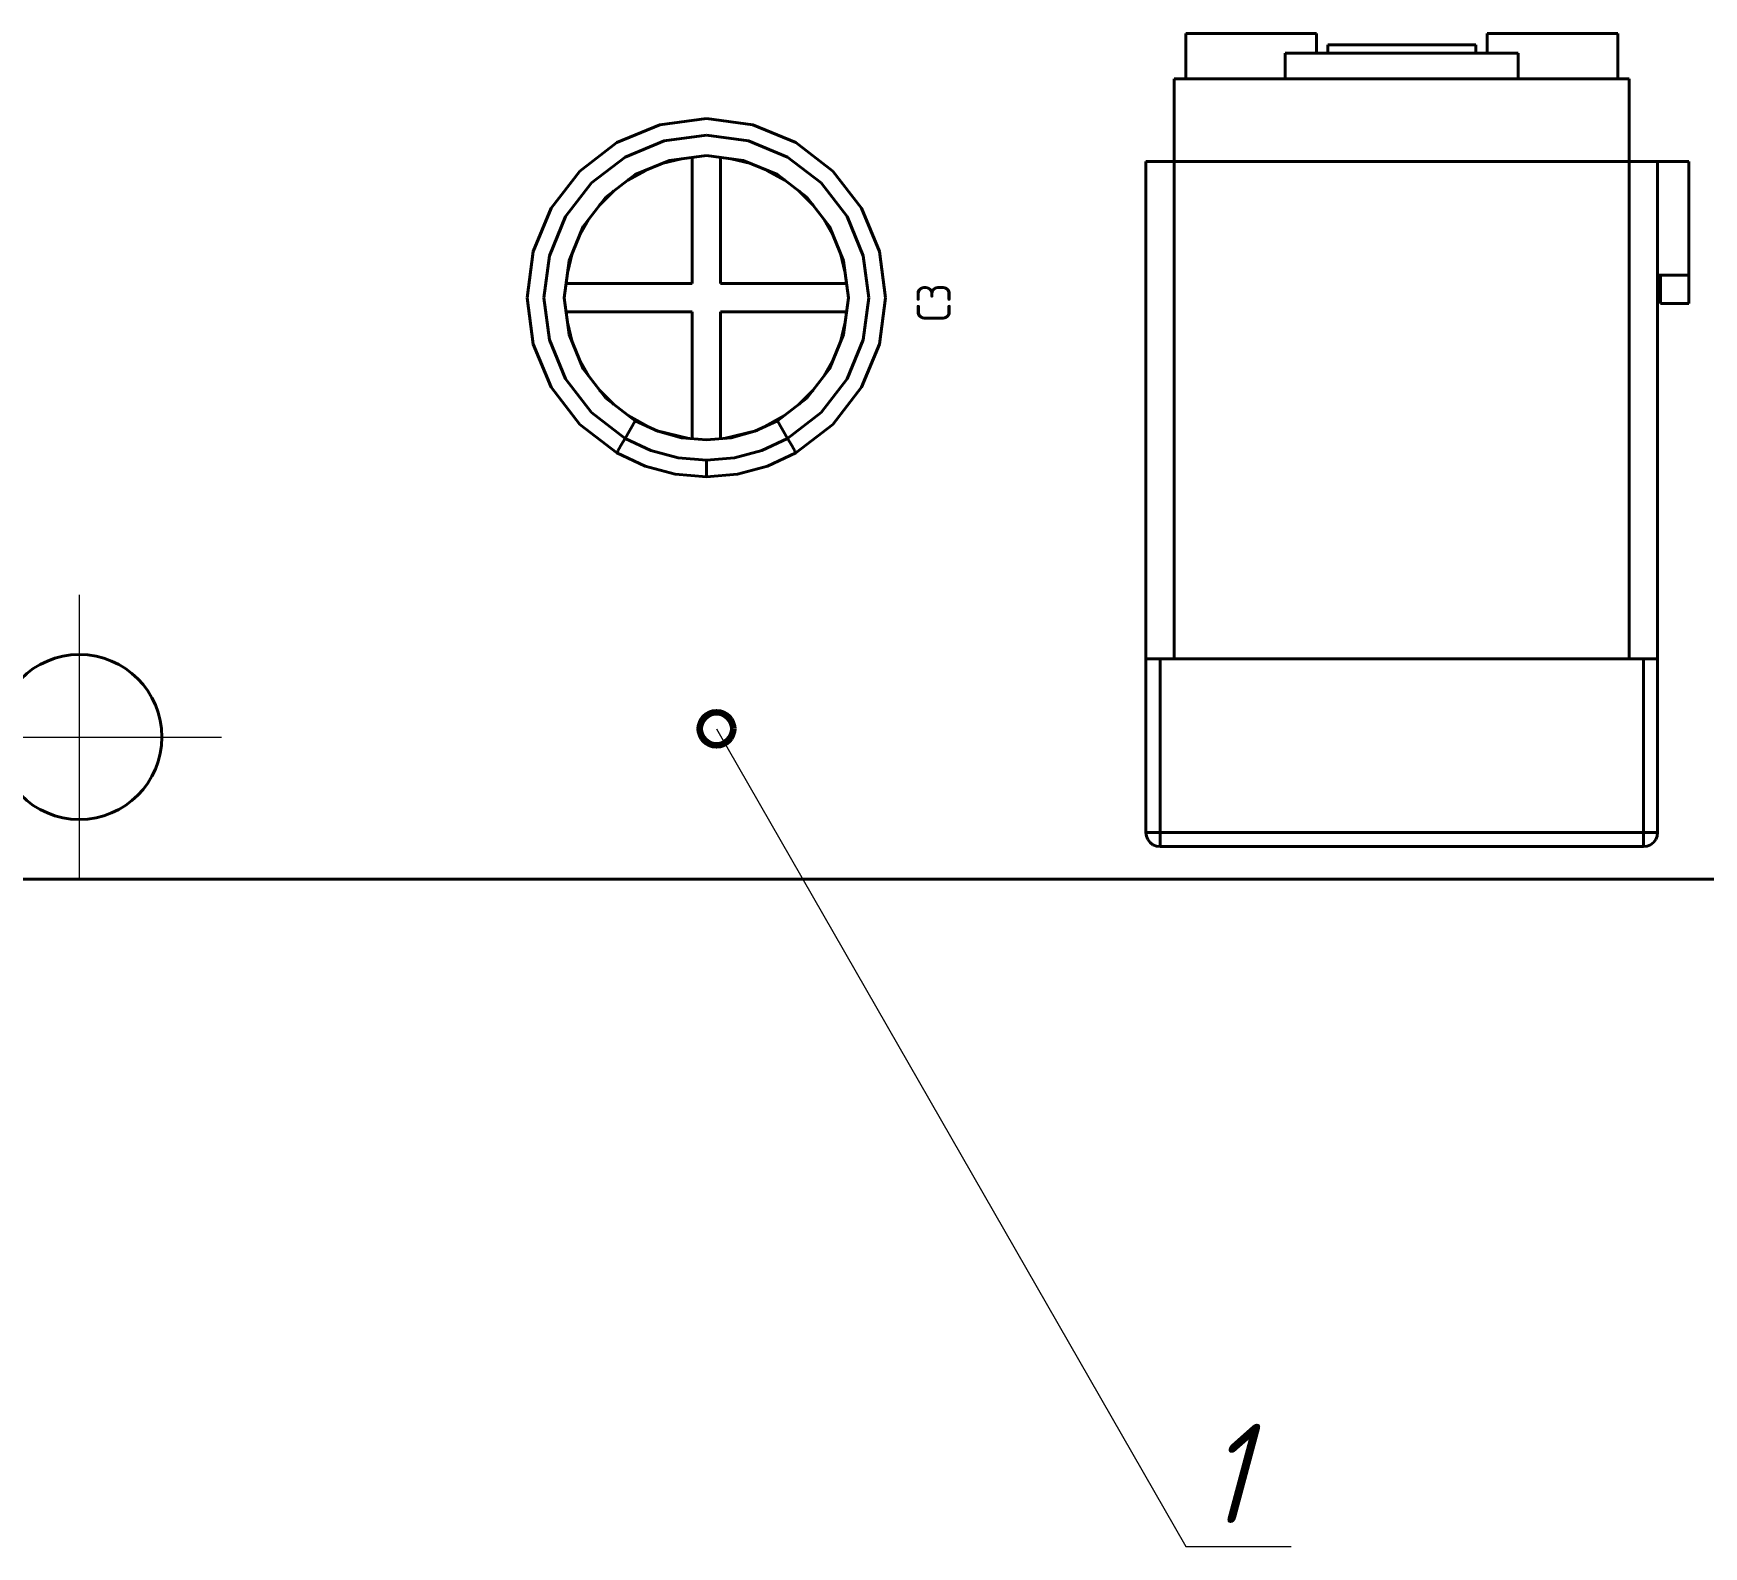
# Paper-space layout 'Layout1' of a CAD drawing. Extents: x -1 to 840, y -1 to 593.
# Drawn here: x 89.1 to 147.8, y 255.7 to 308.9 of the extents above; entities that cross this region are included whole.
import ezdxf

# ---------------------------------------------------------------- set-up
doc = ezdxf.new("R2010")
doc.units = 0
doc.header["$MEASUREMENT"] = 0
doc.layers.get('0').update_dxf_attribs({"linetype": 'CONTINUOUS', "lineweight": 15})
doc.layers.add('Основная', color=7, linetype='CONTINUOUS', lineweight=40)
doc.layers.add('тонкая', color=7, linetype='CONTINUOUS', lineweight=20)
doc.styles.add('GOST type A0', font='', dxfattribs={"oblique": 15, "height": 3.5})
doc.styles.get('GOST type A0').set_extended_font_data('GOST type A')

psp = doc.layouts.get("Layout1")

# ---------------------------------------------------------------- linework, layer by layer
for p, q in [((90.706, 279.167), (90.706, 289.167)), ((90.706, 279.167), (90.706, 289.167)), ((85.706, 284.167), (95.706, 284.167)), ((85.706, 284.167), (95.706, 284.167))]:
    psp.add_line(p, q)
at = {"layer": 'Основная'}
for p, q in [((134.216, 308.913), (129.616, 308.913)), ((129.616, 308.913), (129.616, 307.313)), ((129.616, 308.913), (134.216, 308.913)), ((129.616, 308.913), (129.616, 307.313)), ((134.216, 308.913), (129.616, 308.913)), ((129.616, 308.913), (129.616, 307.313)), ((129.616, 308.913), (134.216, 308.913)), ((129.616, 308.913), (129.616, 307.313)), ((134.216, 308.213), (134.216, 308.913)), ((134.216, 308.913), (134.216, 308.213)), ((134.216, 308.213), (134.216, 308.913)), ((134.216, 308.913), (134.216, 308.213)), ((139.816, 308.513), (134.616, 308.513)), ((134.616, 308.513), (134.616, 308.213)), ((134.616, 308.513), (134.616, 308.213)), ((134.616, 308.513), (134.704, 308.513)), ((139.816, 308.513), (134.616, 308.513)), ((134.616, 308.513), (134.616, 308.213)), ((134.616, 308.513), (134.616, 308.213)), ((134.616, 308.513), (134.704, 308.513)), ((134.704, 308.513), (134.964, 308.513)), ((134.704, 308.513), (134.964, 308.513)), ((134.964, 308.513), (135.378, 308.513)), ((134.964, 308.513), (135.378, 308.513)), ((135.378, 308.513), (135.916, 308.513)), ((135.378, 308.513), (135.916, 308.513)), ((135.916, 308.513), (136.542, 308.513)), ((135.916, 308.513), (136.542, 308.513)), ((136.542, 308.513), (137.216, 308.513)), ((136.542, 308.513), (137.216, 308.513)), ((137.216, 308.513), (137.888, 308.513)), ((137.216, 308.513), (137.888, 308.513)), ((137.888, 308.513), (138.516, 308.513)), ((137.888, 308.513), (138.516, 308.513)), ((138.516, 308.513), (139.054, 308.513)), ((138.516, 308.513), (139.054, 308.513)), ((139.054, 308.513), (139.468, 308.513)), ((139.054, 308.513), (139.468, 308.513)), ((139.468, 308.513), (139.728, 308.513)), ((139.468, 308.513), (139.728, 308.513)), ((139.728, 308.513), (139.816, 308.513)), ((139.728, 308.513), (139.816, 308.513)), ((139.816, 308.213), (139.816, 308.513)), ((139.816, 308.513), (139.816, 308.213)), ((139.816, 308.213), (139.816, 308.513)), ((139.816, 308.513), (139.816, 308.213)), ((144.816, 308.913), (140.216, 308.913)), ((140.216, 308.913), (140.216, 308.213)), ((140.216, 308.913), (144.816, 308.913)), ((140.216, 308.913), (140.216, 308.213)), ((144.816, 308.913), (140.216, 308.913)), ((140.216, 308.913), (140.216, 308.213)), ((140.216, 308.913), (144.816, 308.913)), ((140.216, 308.913), (140.216, 308.213)), ((144.816, 307.313), (144.816, 308.913)), ((144.816, 308.913), (144.816, 307.313)), ((144.816, 307.313), (144.816, 308.913)), ((144.816, 308.913), (144.816, 307.313)), ((133.116, 308.213), (133.116, 307.313)), ((133.116, 308.213), (133.256, 308.213)), ((133.116, 308.213), (133.116, 307.313)), ((133.116, 308.213), (133.256, 308.213)), ((133.256, 308.213), (133.666, 308.213)), ((133.256, 308.213), (133.666, 308.213)), ((133.666, 308.213), (134.316, 308.213)), ((133.666, 308.213), (134.316, 308.213)), ((134.616, 308.213), (134.216, 308.213)), ((134.616, 308.213), (134.216, 308.213)), ((134.316, 308.213), (135.166, 308.213)), ((134.316, 308.213), (135.166, 308.213)), ((135.166, 308.213), (136.154, 308.213)), ((135.166, 308.213), (136.154, 308.213)), ((136.154, 308.213), (137.216, 308.213)), ((136.154, 308.213), (137.216, 308.213)), ((137.216, 308.213), (138.278, 308.213)), ((137.216, 308.213), (138.278, 308.213)), ((138.278, 308.213), (139.266, 308.213)), ((138.278, 308.213), (139.266, 308.213)), ((139.266, 308.213), (140.116, 308.213)), ((139.266, 308.213), (140.116, 308.213)), ((140.216, 308.213), (139.816, 308.213)), ((140.216, 308.213), (139.816, 308.213)), ((140.116, 308.213), (140.766, 308.213)), ((140.116, 308.213), (140.766, 308.213)), ((140.766, 308.213), (141.176, 308.213)), ((140.766, 308.213), (141.176, 308.213)), ((141.176, 308.213), (141.316, 308.213)), ((141.176, 308.213), (141.316, 308.213)), ((141.316, 308.213), (141.316, 307.313)), ((141.316, 308.213), (141.316, 307.313)), ((129.616, 307.313), (129.216, 307.313)), ((129.216, 307.313), (129.216, 304.413)), ((129.216, 304.413), (129.216, 307.313)), ((129.216, 307.313), (129.284, 307.313)), ((129.616, 307.313), (129.216, 307.313)), ((129.216, 307.313), (129.216, 304.413)), ((129.216, 304.413), (129.216, 307.313)), ((129.216, 307.313), (129.284, 307.313)), ((129.284, 307.313), (129.488, 307.313)), ((129.284, 307.313), (129.488, 307.313)), ((129.488, 307.313), (129.824, 307.313)), ((129.488, 307.313), (129.824, 307.313)), ((129.824, 307.313), (130.288, 307.313)), ((129.824, 307.313), (133.116, 307.313)), ((129.824, 307.313), (130.288, 307.313)), ((129.824, 307.313), (133.116, 307.313)), ((130.288, 307.313), (130.87, 307.313)), ((130.288, 307.313), (130.87, 307.313)), ((130.87, 307.313), (131.56, 307.313)), ((130.87, 307.313), (131.56, 307.313)), ((131.56, 307.313), (132.346, 307.313)), ((131.56, 307.313), (132.346, 307.313)), ((132.346, 307.313), (133.216, 307.313)), ((132.346, 307.313), (133.216, 307.313)), ((133.216, 307.313), (134.154, 307.313)), ((133.216, 307.313), (134.154, 307.313)), ((134.154, 307.313), (135.146, 307.313)), ((134.154, 307.313), (135.146, 307.313)), ((135.146, 307.313), (136.172, 307.313)), ((135.146, 307.313), (136.172, 307.313)), ((136.172, 307.313), (137.216, 307.313)), ((136.172, 307.313), (137.216, 307.313)), ((137.216, 307.313), (138.26, 307.313)), ((137.216, 307.313), (138.26, 307.313)), ((138.26, 307.313), (139.286, 307.313)), ((138.26, 307.313), (139.286, 307.313)), ((139.286, 307.313), (140.278, 307.313)), ((139.286, 307.313), (140.278, 307.313)), ((140.278, 307.313), (141.216, 307.313)), ((140.278, 307.313), (141.216, 307.313)), ((141.216, 307.313), (142.086, 307.313)), ((141.216, 307.313), (142.086, 307.313)), ((141.316, 307.313), (144.606, 307.313)), ((141.316, 307.313), (144.606, 307.313)), ((142.086, 307.313), (142.872, 307.313)), ((142.086, 307.313), (142.872, 307.313)), ((142.872, 307.313), (143.562, 307.313)), ((142.872, 307.313), (143.562, 307.313)), ((143.562, 307.313), (144.144, 307.313)), ((143.562, 307.313), (144.144, 307.313)), ((144.144, 307.313), (144.606, 307.313)), ((144.144, 307.313), (144.606, 307.313)), ((144.606, 307.313), (144.944, 307.313)), ((144.606, 307.313), (144.944, 307.313)), ((145.216, 307.313), (144.816, 307.313)), ((145.216, 307.313), (144.816, 307.313)), ((144.944, 307.313), (145.148, 307.313)), ((144.944, 307.313), (145.148, 307.313)), ((145.148, 307.313), (145.216, 307.313)), ((145.148, 307.313), (145.216, 307.313)), ((145.216, 304.413), (145.216, 307.313)), ((145.216, 304.413), (145.216, 307.313)), ((145.216, 304.413), (145.216, 307.313)), ((145.216, 304.413), (145.216, 307.313)), ((111.126, 305.703), (109.606, 305.073)), ((111.126, 305.703), (109.606, 305.073)), ((111.126, 305.703), (109.606, 305.073)), ((111.126, 305.703), (109.606, 305.073)), ((112.756, 305.917), (111.126, 305.703)), ((112.756, 305.917), (111.126, 305.703)), ((112.756, 305.917), (111.126, 305.703)), ((112.756, 305.917), (111.126, 305.703)), ((114.386, 305.703), (112.756, 305.917)), ((112.756, 305.917), (114.386, 305.703)), ((114.386, 305.703), (112.756, 305.917)), ((112.756, 305.917), (114.386, 305.703)), ((115.906, 305.073), (114.386, 305.703)), ((114.386, 305.703), (115.906, 305.073)), ((115.906, 305.073), (114.386, 305.703)), ((114.386, 305.703), (115.906, 305.073)), ((109.606, 305.073), (108.302, 304.071)), ((109.606, 305.073), (108.302, 304.071)), ((109.606, 305.073), (108.302, 304.071)), ((109.606, 305.073), (108.302, 304.071)), ((111.278, 305.135), (109.9, 304.565)), ((111.278, 305.135), (109.9, 304.565)), ((112.756, 305.331), (111.278, 305.135)), ((112.756, 305.331), (111.278, 305.135)), ((112.756, 305.331), (114.234, 305.135)), ((112.756, 305.331), (114.234, 305.135)), ((114.234, 305.135), (115.612, 304.565)), ((114.234, 305.135), (115.612, 304.565)), ((117.21, 304.071), (115.906, 305.073)), ((115.906, 305.073), (117.21, 304.071)), ((117.21, 304.071), (115.906, 305.073)), ((115.906, 305.073), (117.21, 304.071)), ((109.9, 304.565), (108.716, 303.657)), ((109.9, 304.565), (108.716, 303.657)), ((111.462, 304.447), (110.256, 303.947)), ((111.462, 304.447), (110.256, 303.947)), ((111.886, 304.503), (111.192, 304.335)), ((111.886, 304.503), (111.192, 304.335)), ((112.756, 304.617), (111.462, 304.447)), ((112.756, 304.617), (111.462, 304.447)), ((112.256, 304.551), (112.256, 300.117)), ((112.256, 304.551), (112.256, 300.117)), ((112.756, 304.617), (114.05, 304.447)), ((112.756, 304.617), (114.05, 304.447)), ((113.256, 304.551), (113.256, 300.117)), ((113.256, 304.551), (113.256, 300.117)), ((113.626, 304.503), (114.32, 304.335)), ((113.626, 304.503), (114.32, 304.335)), ((114.05, 304.447), (115.256, 303.947)), ((114.05, 304.447), (115.256, 303.947)), ((115.612, 304.565), (116.796, 303.657)), ((115.612, 304.565), (116.796, 303.657)), ((128.216, 304.413), (128.216, 286.913)), ((129.216, 304.413), (128.216, 304.413)), ((128.216, 286.913), (128.216, 304.413)), ((128.216, 304.413), (129.216, 304.413)), ((128.216, 304.413), (128.216, 286.913)), ((129.216, 304.413), (128.216, 304.413)), ((128.216, 286.913), (128.216, 304.413)), ((128.216, 304.413), (129.216, 304.413)), ((129.216, 304.413), (129.284, 304.413)), ((129.216, 286.913), (129.216, 304.413)), ((129.216, 304.413), (129.284, 304.413)), ((129.216, 304.413), (129.284, 304.413)), ((129.216, 286.913), (129.216, 304.413)), ((129.216, 304.413), (129.284, 304.413)), ((129.284, 304.413), (129.488, 304.413)), ((129.284, 304.413), (129.488, 304.413)), ((129.284, 304.413), (129.488, 304.413)), ((129.284, 304.413), (129.488, 304.413)), ((129.488, 304.413), (129.824, 304.413)), ((129.488, 304.413), (129.824, 304.413)), ((129.488, 304.413), (129.824, 304.413)), ((129.488, 304.413), (129.824, 304.413)), ((129.824, 304.413), (130.288, 304.413)), ((129.824, 304.413), (130.288, 304.413)), ((129.824, 304.413), (130.288, 304.413)), ((129.824, 304.413), (130.288, 304.413)), ((130.288, 304.413), (130.87, 304.413)), ((130.288, 304.413), (130.87, 304.413)), ((130.288, 304.413), (130.87, 304.413)), ((130.288, 304.413), (130.87, 304.413)), ((130.87, 304.413), (131.56, 304.413)), ((130.87, 304.413), (131.56, 304.413)), ((130.87, 304.413), (131.56, 304.413)), ((130.87, 304.413), (131.56, 304.413)), ((131.56, 304.413), (132.346, 304.413)), ((131.56, 304.413), (132.346, 304.413)), ((131.56, 304.413), (132.346, 304.413)), ((131.56, 304.413), (132.346, 304.413)), ((132.346, 304.413), (133.216, 304.413)), ((132.346, 304.413), (133.216, 304.413)), ((132.346, 304.413), (133.216, 304.413)), ((132.346, 304.413), (133.216, 304.413)), ((133.216, 304.413), (134.154, 304.413)), ((133.216, 304.413), (134.154, 304.413)), ((133.216, 304.413), (134.154, 304.413)), ((133.216, 304.413), (134.154, 304.413)), ((134.154, 304.413), (135.146, 304.413)), ((134.154, 304.413), (135.146, 304.413)), ((134.154, 304.413), (135.146, 304.413)), ((134.154, 304.413), (135.146, 304.413)), ((135.146, 304.413), (139.286, 304.413)), ((135.146, 304.413), (136.172, 304.413)), ((135.146, 304.413), (136.172, 304.413)), ((135.146, 304.413), (139.286, 304.413)), ((135.146, 304.413), (136.172, 304.413)), ((135.146, 304.413), (136.172, 304.413)), ((136.172, 304.413), (137.216, 304.413)), ((136.172, 304.413), (137.216, 304.413)), ((136.172, 304.413), (137.216, 304.413)), ((136.172, 304.413), (137.216, 304.413)), ((137.216, 304.413), (138.26, 304.413)), ((137.216, 304.413), (138.26, 304.413)), ((137.216, 304.413), (138.26, 304.413)), ((137.216, 304.413), (138.26, 304.413)), ((138.26, 304.413), (139.286, 304.413)), ((138.26, 304.413), (139.286, 304.413)), ((138.26, 304.413), (139.286, 304.413)), ((138.26, 304.413), (139.286, 304.413)), ((139.286, 304.413), (140.278, 304.413)), ((139.286, 304.413), (140.278, 304.413)), ((139.286, 304.413), (140.278, 304.413)), ((139.286, 304.413), (140.278, 304.413)), ((140.278, 304.413), (141.216, 304.413)), ((140.278, 304.413), (141.216, 304.413)), ((140.278, 304.413), (141.216, 304.413)), ((140.278, 304.413), (141.216, 304.413)), ((141.216, 304.413), (142.086, 304.413)), ((141.216, 304.413), (142.086, 304.413)), ((141.216, 304.413), (142.086, 304.413)), ((141.216, 304.413), (142.086, 304.413)), ((142.086, 304.413), (142.872, 304.413)), ((142.086, 304.413), (142.872, 304.413)), ((142.086, 304.413), (142.872, 304.413)), ((142.086, 304.413), (142.872, 304.413)), ((142.872, 304.413), (143.562, 304.413)), ((142.872, 304.413), (143.562, 304.413)), ((142.872, 304.413), (143.562, 304.413)), ((142.872, 304.413), (143.562, 304.413)), ((143.562, 304.413), (144.144, 304.413)), ((143.562, 304.413), (144.144, 304.413)), ((143.562, 304.413), (144.144, 304.413)), ((143.562, 304.413), (144.144, 304.413)), ((144.144, 304.413), (144.606, 304.413)), ((144.144, 304.413), (144.606, 304.413)), ((144.144, 304.413), (144.606, 304.413)), ((144.144, 304.413), (144.606, 304.413)), ((144.606, 304.413), (144.944, 304.413)), ((144.606, 304.413), (144.944, 304.413)), ((144.606, 304.413), (144.944, 304.413)), ((144.606, 304.413), (144.944, 304.413)), ((144.944, 304.413), (145.148, 304.413)), ((144.944, 304.413), (145.148, 304.413)), ((144.944, 304.413), (145.148, 304.413)), ((144.944, 304.413), (145.148, 304.413)), ((145.148, 304.413), (145.216, 304.413)), ((145.148, 304.413), (145.216, 304.413)), ((145.148, 304.413), (145.216, 304.413)), ((145.148, 304.413), (145.216, 304.413)), ((146.216, 304.413), (145.216, 304.413)), ((145.216, 286.913), (145.216, 304.413)), ((145.216, 304.413), (146.216, 304.413)), ((146.216, 304.413), (145.216, 304.413)), ((145.216, 286.913), (145.216, 304.413)), ((145.216, 304.413), (146.216, 304.413)), ((147.316, 304.413), (146.216, 304.413)), ((146.216, 286.913), (146.216, 304.413)), ((146.216, 304.413), (146.5, 304.413)), ((147.316, 304.413), (146.216, 304.413)), ((146.216, 286.913), (146.216, 304.413)), ((146.216, 304.413), (146.5, 304.413)), ((146.5, 304.413), (146.766, 304.413)), ((146.5, 304.413), (146.766, 304.413)), ((146.766, 304.413), (146.994, 304.413)), ((146.766, 304.413), (146.994, 304.413)), ((146.994, 304.413), (147.168, 304.413)), ((146.994, 304.413), (147.168, 304.413)), ((147.168, 304.413), (147.278, 304.413)), ((147.168, 304.413), (147.278, 304.413)), ((147.278, 304.413), (147.316, 304.413)), ((147.278, 304.413), (147.316, 304.413)), ((147.316, 300.413), (147.316, 304.413)), ((147.316, 304.413), (147.316, 300.413)), ((147.316, 300.413), (147.316, 304.413)), ((147.316, 304.413), (147.316, 300.413)), ((108.302, 304.071), (107.3, 302.767)), ((108.302, 304.071), (107.3, 302.767)), ((108.302, 304.071), (107.3, 302.767)), ((108.302, 304.071), (107.3, 302.767)), ((110.256, 303.947), (109.22, 303.153)), ((110.256, 303.947), (109.22, 303.153)), ((110.62, 304.097), (109.998, 303.749)), ((110.62, 304.097), (109.998, 303.749)), ((114.894, 304.097), (115.514, 303.749)), ((114.894, 304.097), (115.514, 303.749)), ((115.256, 303.947), (116.292, 303.153)), ((115.256, 303.947), (116.292, 303.153)), ((118.212, 302.767), (117.21, 304.071)), ((117.21, 304.071), (118.212, 302.767)), ((118.212, 302.767), (117.21, 304.071)), ((117.21, 304.071), (118.212, 302.767)), ((108.716, 303.657), (107.808, 302.473)), ((108.716, 303.657), (107.808, 302.473)), ((109.22, 303.153), (108.426, 302.117)), ((109.22, 303.153), (108.426, 302.117)), ((109.506, 303.371), (109.002, 302.867)), ((109.506, 303.371), (109.002, 302.867)), ((116.006, 303.371), (116.51, 302.867)), ((116.006, 303.371), (116.51, 302.867)), ((116.292, 303.153), (117.086, 302.117)), ((116.292, 303.153), (117.086, 302.117)), ((116.796, 303.657), (117.704, 302.473)), ((116.796, 303.657), (117.704, 302.473)), ((107.3, 302.767), (106.67, 301.247)), ((107.3, 302.767), (106.67, 301.247)), ((107.3, 302.767), (106.67, 301.247)), ((107.3, 302.767), (106.67, 301.247)), ((118.842, 301.247), (118.212, 302.767)), ((118.212, 302.767), (118.842, 301.247)), ((118.842, 301.247), (118.212, 302.767)), ((118.212, 302.767), (118.842, 301.247)), ((107.808, 302.473), (107.238, 301.095)), ((107.808, 302.473), (107.238, 301.095)), ((108.426, 302.117), (107.926, 300.911)), ((108.426, 302.117), (107.926, 300.911)), ((108.624, 302.375), (108.276, 301.753)), ((108.624, 302.375), (108.276, 301.753)), ((116.888, 302.375), (117.236, 301.753)), ((116.888, 302.375), (117.236, 301.753)), ((117.086, 302.117), (117.586, 300.911)), ((117.086, 302.117), (117.586, 300.911)), ((117.704, 302.473), (118.274, 301.095)), ((117.704, 302.473), (118.274, 301.095)), ((106.67, 301.247), (106.456, 299.617)), ((106.67, 301.247), (106.456, 299.617)), ((106.67, 301.247), (106.456, 299.617)), ((106.67, 301.247), (106.456, 299.617)), ((107.238, 301.095), (107.042, 299.617)), ((107.238, 301.095), (107.042, 299.617)), ((107.926, 300.911), (107.756, 299.617)), ((107.926, 300.911), (107.756, 299.617)), ((108.038, 301.181), (107.87, 300.487)), ((108.038, 301.181), (107.87, 300.487)), ((117.474, 301.181), (117.642, 300.487)), ((117.474, 301.181), (117.642, 300.487)), ((117.586, 300.911), (117.756, 299.617)), ((117.586, 300.911), (117.756, 299.617)), ((118.274, 301.095), (118.47, 299.617)), ((118.274, 301.095), (118.47, 299.617)), ((119.056, 299.617), (118.842, 301.247)), ((118.842, 301.247), (119.056, 299.617)), ((119.056, 299.617), (118.842, 301.247)), ((118.842, 301.247), (119.056, 299.617)), ((146.216, 286.913), (146.216, 300.413)), ((146.216, 300.413), (146.316, 300.413)), ((146.216, 300.413), (146.5, 300.413)), ((146.216, 286.913), (146.216, 300.413)), ((146.216, 300.413), (146.316, 300.413)), ((146.216, 300.413), (146.5, 300.413)), ((146.316, 300.413), (146.316, 299.413)), ((146.316, 300.413), (146.316, 299.413)), ((146.316, 300.413), (146.316, 299.413)), ((146.316, 300.413), (146.316, 299.413)), ((146.5, 300.413), (146.766, 300.413)), ((146.5, 300.413), (147.278, 300.413)), ((146.5, 300.413), (146.766, 300.413)), ((146.5, 300.413), (147.278, 300.413)), ((146.766, 300.413), (146.994, 300.413)), ((146.766, 300.413), (146.994, 300.413)), ((146.994, 300.413), (147.168, 300.413)), ((146.994, 300.413), (147.168, 300.413)), ((147.168, 300.413), (147.278, 300.413)), ((147.168, 300.413), (147.278, 300.413)), ((147.278, 300.413), (147.316, 300.413)), ((147.278, 300.413), (147.316, 300.413)), ((147.316, 299.413), (147.316, 300.413)), ((147.316, 300.413), (147.316, 299.413)), ((147.316, 299.413), (147.316, 300.413)), ((147.316, 300.413), (147.316, 299.413)), ((106.456, 299.617), (106.67, 297.987)), ((106.456, 299.617), (106.67, 297.987)), ((106.456, 299.617), (106.67, 297.987)), ((106.456, 299.617), (106.67, 297.987)), ((107.042, 299.617), (107.238, 298.139)), ((107.042, 299.617), (107.238, 298.139)), ((107.756, 299.617), (107.926, 298.323)), ((107.756, 299.617), (107.926, 298.323)), ((107.758, 299.637), (107.758, 299.595)), ((107.758, 299.637), (107.758, 299.595)), ((112.256, 300.117), (107.822, 300.117)), ((112.256, 300.117), (107.822, 300.117)), ((113.256, 300.117), (117.69, 300.117)), ((113.256, 300.117), (117.69, 300.117)), ((117.756, 299.617), (117.586, 298.323)), ((117.756, 299.617), (117.586, 298.323)), ((117.754, 299.637), (117.754, 299.595)), ((117.754, 299.637), (117.754, 299.595)), ((118.47, 299.617), (118.274, 298.139)), ((118.47, 299.617), (118.274, 298.139)), ((118.842, 297.987), (119.056, 299.617)), ((119.056, 299.617), (118.842, 297.987)), ((118.842, 297.987), (119.056, 299.617)), ((119.056, 299.617), (118.842, 297.987)), ((112.256, 299.117), (107.822, 299.117)), ((112.256, 299.117), (107.822, 299.117)), ((112.256, 299.117), (112.256, 294.661)), ((112.256, 299.117), (112.256, 294.661)), ((113.256, 299.117), (117.69, 299.117)), ((113.256, 299.117), (113.256, 294.661)), ((113.256, 299.117), (117.69, 299.117)), ((113.256, 299.117), (113.256, 294.661)), ((146.316, 299.413), (147.316, 299.413)), ((146.316, 299.413), (147.316, 299.413)), ((146.316, 299.413), (147.316, 299.413)), ((146.316, 299.413), (147.316, 299.413)), ((107.87, 298.747), (108.038, 298.053)), ((107.87, 298.747), (108.038, 298.053)), ((117.642, 298.747), (117.474, 298.053)), ((117.642, 298.747), (117.474, 298.053)), ((106.67, 297.987), (107.3, 296.467)), ((106.67, 297.987), (107.3, 296.467)), ((106.67, 297.987), (107.3, 296.467)), ((106.67, 297.987), (107.3, 296.467)), ((107.238, 298.139), (107.808, 296.761)), ((107.238, 298.139), (107.808, 296.761)), ((107.926, 298.323), (108.426, 297.117)), ((107.926, 298.323), (108.426, 297.117)), ((117.586, 298.323), (117.086, 297.117)), ((117.586, 298.323), (117.086, 297.117)), ((118.274, 298.139), (117.704, 296.761)), ((118.274, 298.139), (117.704, 296.761)), ((118.212, 296.467), (118.842, 297.987)), ((118.842, 297.987), (118.212, 296.467)), ((118.212, 296.467), (118.842, 297.987)), ((118.842, 297.987), (118.212, 296.467)), ((108.276, 297.479), (108.624, 296.859)), ((108.276, 297.479), (108.624, 296.859)), ((117.236, 297.479), (116.888, 296.859)), ((117.236, 297.479), (116.888, 296.859)), ((107.808, 296.761), (108.716, 295.577)), ((107.808, 296.761), (108.716, 295.577)), ((108.426, 297.117), (109.22, 296.081)), ((108.426, 297.117), (109.22, 296.081)), ((117.086, 297.117), (116.292, 296.081)), ((117.086, 297.117), (116.292, 296.081)), ((117.704, 296.761), (116.796, 295.577)), ((117.704, 296.761), (116.796, 295.577)), ((107.3, 296.467), (108.302, 295.163)), ((107.3, 296.467), (108.302, 295.163)), ((107.3, 296.467), (108.302, 295.163)), ((107.3, 296.467), (108.302, 295.163)), ((109.002, 296.367), (109.506, 295.863)), ((109.002, 296.367), (109.506, 295.863)), ((109.22, 296.081), (110.256, 295.287)), ((109.22, 296.081), (110.256, 295.287)), ((116.292, 296.081), (115.256, 295.287)), ((116.292, 296.081), (115.256, 295.287)), ((116.51, 296.367), (116.006, 295.863)), ((116.51, 296.367), (116.006, 295.863)), ((117.21, 295.163), (118.212, 296.467)), ((118.212, 296.467), (117.21, 295.163)), ((117.21, 295.163), (118.212, 296.467)), ((118.212, 296.467), (117.21, 295.163)), ((108.716, 295.577), (109.9, 294.669)), ((108.716, 295.577), (109.9, 294.669)), ((116.796, 295.577), (115.612, 294.669)), ((116.796, 295.577), (115.612, 294.669)), ((108.302, 295.163), (109.606, 294.161)), ((108.302, 295.163), (109.606, 294.161)), ((108.302, 295.163), (109.606, 294.161)), ((108.302, 295.163), (109.606, 294.161)), ((110.256, 295.287), (109.9, 294.669)), ((110.256, 295.287), (109.9, 294.669)), ((110.256, 295.287), (109.9, 294.669)), ((110.256, 295.287), (109.9, 294.669)), ((109.998, 295.485), (110.818, 295.025)), ((109.998, 295.485), (110.818, 295.025)), ((110.28, 295.327), (110.256, 295.287)), ((110.28, 295.327), (110.256, 295.287)), ((110.28, 295.327), (110.256, 295.287)), ((110.28, 295.327), (110.256, 295.287)), ((110.256, 295.287), (111.046, 294.919)), ((110.256, 295.287), (111.046, 294.919)), ((110.974, 294.951), (112.136, 294.671)), ((110.974, 294.951), (112.136, 294.671)), ((111.046, 294.919), (111.888, 294.693)), ((111.046, 294.919), (111.888, 294.693)), ((114.538, 294.951), (113.378, 294.671)), ((114.538, 294.951), (113.378, 294.671)), ((114.466, 294.919), (113.624, 294.693)), ((114.466, 294.919), (113.624, 294.693)), ((115.256, 295.287), (114.466, 294.919)), ((115.256, 295.287), (114.466, 294.919)), ((115.514, 295.485), (114.694, 295.025)), ((115.514, 295.485), (114.694, 295.025)), ((115.232, 295.327), (115.256, 295.287)), ((115.232, 295.327), (115.256, 295.287)), ((115.232, 295.327), (115.256, 295.287)), ((115.232, 295.327), (115.256, 295.287)), ((115.256, 295.287), (115.612, 294.669)), ((115.256, 295.287), (115.612, 294.669)), ((115.256, 295.287), (115.612, 294.669)), ((115.256, 295.287), (115.612, 294.669)), ((115.906, 294.161), (117.21, 295.163)), ((117.21, 295.163), (115.906, 294.161)), ((115.906, 294.161), (117.21, 295.163)), ((117.21, 295.163), (115.906, 294.161)), ((109.752, 294.415), (109.692, 294.309)), ((109.752, 294.415), (109.692, 294.309)), ((109.752, 294.415), (109.692, 294.309)), ((109.752, 294.415), (109.692, 294.309)), ((109.752, 294.415), (109.692, 294.309)), ((109.752, 294.415), (109.692, 294.309)), ((109.752, 294.415), (109.692, 294.309)), ((109.752, 294.415), (109.692, 294.309)), ((109.824, 294.537), (109.752, 294.415)), ((109.824, 294.537), (109.752, 294.415)), ((109.824, 294.537), (109.752, 294.415)), ((109.824, 294.537), (109.752, 294.415)), ((109.9, 294.669), (109.824, 294.537)), ((109.9, 294.669), (109.824, 294.537)), ((109.9, 294.669), (109.824, 294.537)), ((109.9, 294.669), (109.824, 294.537)), ((109.9, 294.669), (110.802, 294.249)), ((109.9, 294.669), (110.802, 294.249)), ((111.888, 294.693), (112.756, 294.617)), ((111.888, 294.693), (112.756, 294.617)), ((113.624, 294.693), (112.756, 294.617)), ((113.624, 294.693), (112.756, 294.617)), ((115.612, 294.669), (114.71, 294.249)), ((115.612, 294.669), (114.71, 294.249)), ((115.612, 294.669), (115.688, 294.537)), ((115.612, 294.669), (115.688, 294.537)), ((115.612, 294.669), (115.688, 294.537)), ((115.612, 294.669), (115.688, 294.537)), ((115.688, 294.537), (115.76, 294.415)), ((115.688, 294.537), (115.76, 294.415)), ((115.688, 294.537), (115.76, 294.415)), ((115.688, 294.537), (115.76, 294.415)), ((115.76, 294.415), (115.82, 294.309)), ((115.76, 294.415), (115.82, 294.309)), ((115.76, 294.415), (115.82, 294.309)), ((115.76, 294.415), (115.82, 294.309)), ((115.76, 294.415), (115.82, 294.309)), ((115.76, 294.415), (115.82, 294.309)), ((115.76, 294.415), (115.82, 294.309)), ((115.76, 294.415), (115.82, 294.309)), ((109.616, 294.179), (109.606, 294.161)), ((109.616, 294.179), (109.606, 294.161)), ((109.616, 294.179), (109.606, 294.161)), ((109.616, 294.179), (109.606, 294.161)), ((109.606, 294.161), (110.602, 293.697)), ((109.606, 294.161), (110.602, 293.697)), ((109.606, 294.161), (110.602, 293.697)), ((109.606, 294.161), (110.602, 293.697)), ((109.646, 294.229), (109.616, 294.179)), ((109.646, 294.229), (109.616, 294.179)), ((109.646, 294.229), (109.616, 294.179)), ((109.646, 294.229), (109.616, 294.179)), ((109.692, 294.309), (109.646, 294.229)), ((109.692, 294.309), (109.646, 294.229)), ((109.692, 294.309), (109.646, 294.229)), ((109.692, 294.309), (109.646, 294.229)), ((110.802, 294.249), (111.764, 293.991)), ((110.802, 294.249), (111.764, 293.991)), ((111.764, 293.991), (112.756, 293.903)), ((111.764, 293.991), (112.756, 293.903)), ((113.748, 293.991), (112.756, 293.903)), ((113.748, 293.991), (112.756, 293.903)), ((112.756, 293.903), (112.756, 293.751)), ((112.756, 293.903), (112.756, 293.751)), ((112.756, 293.751), (112.756, 293.611)), ((112.756, 293.751), (112.756, 293.611)), ((114.71, 294.249), (113.748, 293.991)), ((114.71, 294.249), (113.748, 293.991)), ((114.91, 293.697), (115.906, 294.161)), ((115.906, 294.161), (114.91, 293.697)), ((114.91, 293.697), (115.906, 294.161)), ((115.906, 294.161), (114.91, 293.697)), ((115.82, 294.309), (115.866, 294.229)), ((115.82, 294.309), (115.866, 294.229)), ((115.82, 294.309), (115.866, 294.229)), ((115.82, 294.309), (115.866, 294.229)), ((115.866, 294.229), (115.896, 294.179)), ((115.866, 294.229), (115.896, 294.179)), ((115.866, 294.229), (115.896, 294.179)), ((115.866, 294.229), (115.896, 294.179)), ((115.896, 294.179), (115.906, 294.161)), ((115.896, 294.179), (115.906, 294.161)), ((115.896, 294.179), (115.906, 294.161)), ((115.896, 294.179), (115.906, 294.161)), ((110.602, 293.697), (111.662, 293.413)), ((110.602, 293.697), (111.662, 293.413)), ((110.602, 293.697), (111.662, 293.413)), ((110.602, 293.697), (111.662, 293.413)), ((111.662, 293.413), (112.756, 293.317)), ((111.662, 293.413), (112.756, 293.317)), ((111.662, 293.413), (112.756, 293.317)), ((111.662, 293.413), (112.756, 293.317)), ((112.756, 293.611), (112.756, 293.489)), ((112.756, 293.611), (112.756, 293.489)), ((112.756, 293.611), (112.756, 293.489)), ((112.756, 293.611), (112.756, 293.489)), ((112.756, 293.489), (112.756, 293.395)), ((112.756, 293.489), (112.756, 293.395)), ((112.756, 293.317), (113.85, 293.413)), ((113.85, 293.413), (112.756, 293.317)), ((112.756, 293.317), (113.85, 293.413)), ((113.85, 293.413), (112.756, 293.317)), ((112.756, 293.395), (112.756, 293.337)), ((112.756, 293.395), (112.756, 293.337)), ((112.756, 293.337), (112.756, 293.317)), ((112.756, 293.337), (112.756, 293.317)), ((113.85, 293.413), (114.91, 293.697)), ((114.91, 293.697), (113.85, 293.413)), ((113.85, 293.413), (114.91, 293.697)), ((114.91, 293.697), (113.85, 293.413)), ((128.216, 286.913), (128.216, 280.813)), ((128.216, 286.913), (128.232, 286.913)), ((128.216, 280.813), (128.216, 286.913)), ((128.216, 286.913), (128.216, 280.813)), ((128.216, 286.913), (128.232, 286.913)), ((128.216, 280.813), (128.216, 286.913)), ((128.232, 286.913), (128.282, 286.913)), ((128.232, 286.913), (128.716, 286.913)), ((128.232, 286.913), (128.282, 286.913)), ((128.232, 286.913), (128.716, 286.913)), ((128.282, 286.913), (128.362, 286.913)), ((128.282, 286.913), (128.362, 286.913)), ((128.362, 286.913), (128.466, 286.913)), ((128.362, 286.913), (128.466, 286.913)), ((128.466, 286.913), (128.586, 286.913)), ((128.466, 286.913), (128.586, 286.913)), ((128.586, 286.913), (128.716, 286.913)), ((128.586, 286.913), (128.716, 286.913)), ((128.716, 286.913), (145.716, 286.913)), ((128.716, 280.813), (128.716, 286.913)), ((128.716, 286.913), (145.716, 286.913)), ((128.716, 280.813), (128.716, 286.913)), ((145.716, 286.913), (145.846, 286.913)), ((145.716, 286.913), (146.198, 286.913)), ((145.716, 280.813), (145.716, 286.913)), ((145.716, 286.913), (145.846, 286.913)), ((145.716, 286.913), (146.198, 286.913)), ((145.716, 280.813), (145.716, 286.913)), ((145.846, 286.913), (145.966, 286.913)), ((145.846, 286.913), (145.966, 286.913)), ((145.966, 286.913), (146.07, 286.913)), ((145.966, 286.913), (146.07, 286.913)), ((146.07, 286.913), (146.148, 286.913)), ((146.07, 286.913), (146.148, 286.913)), ((146.148, 286.913), (146.198, 286.913)), ((146.148, 286.913), (146.198, 286.913)), ((146.198, 286.913), (146.216, 286.913)), ((146.198, 286.913), (146.216, 286.913)), ((146.216, 280.813), (146.216, 286.913)), ((146.216, 280.813), (146.216, 286.913)), ((146.216, 280.813), (146.216, 286.913)), ((146.216, 280.813), (146.216, 286.913)), ((128.216, 280.813), (128.232, 280.683)), ((128.216, 280.813), (128.232, 280.683)), ((128.216, 280.813), (128.232, 280.813)), ((128.216, 280.813), (128.232, 280.683)), ((128.216, 280.813), (128.232, 280.683)), ((128.216, 280.813), (128.232, 280.813)), ((128.232, 280.813), (128.282, 280.813)), ((128.232, 280.813), (128.282, 280.813)), ((128.282, 280.813), (128.362, 280.813)), ((128.282, 280.813), (128.362, 280.813)), ((128.362, 280.813), (128.466, 280.813)), ((128.362, 280.813), (128.466, 280.813)), ((128.466, 280.813), (128.586, 280.813)), ((128.466, 280.813), (128.586, 280.813)), ((128.586, 280.813), (128.716, 280.813)), ((128.586, 280.813), (128.716, 280.813)), ((128.716, 280.813), (128.716, 280.683)), ((128.716, 280.813), (145.716, 280.813)), ((128.716, 280.813), (128.716, 280.683)), ((128.716, 280.813), (145.716, 280.813)), ((145.716, 280.813), (145.846, 280.813)), ((145.716, 280.683), (145.716, 280.813)), ((145.716, 280.813), (145.846, 280.813)), ((145.716, 280.683), (145.716, 280.813)), ((145.846, 280.813), (145.966, 280.813)), ((145.846, 280.813), (145.966, 280.813)), ((145.966, 280.813), (146.07, 280.813)), ((145.966, 280.813), (146.07, 280.813)), ((146.07, 280.813), (146.148, 280.813)), ((146.07, 280.813), (146.148, 280.813)), ((146.148, 280.813), (146.198, 280.813)), ((146.148, 280.813), (146.198, 280.813)), ((146.198, 280.683), (146.216, 280.813)), ((146.198, 280.683), (146.216, 280.813)), ((146.198, 280.813), (146.216, 280.813)), ((146.198, 280.683), (146.216, 280.813)), ((146.198, 280.683), (146.216, 280.813)), ((146.198, 280.813), (146.216, 280.813)), ((128.232, 280.683), (128.282, 280.563)), ((128.232, 280.683), (128.282, 280.563)), ((128.232, 280.683), (128.282, 280.563)), ((128.232, 280.683), (128.282, 280.563)), ((128.282, 280.563), (128.362, 280.459)), ((128.282, 280.563), (128.362, 280.459)), ((128.282, 280.563), (128.362, 280.459)), ((128.282, 280.563), (128.362, 280.459)), ((128.362, 280.459), (128.466, 280.379)), ((128.362, 280.459), (128.466, 280.379)), ((128.362, 280.459), (128.466, 280.379)), ((128.362, 280.459), (128.466, 280.379)), ((128.466, 280.379), (128.586, 280.329)), ((128.466, 280.379), (128.586, 280.329)), ((128.466, 280.379), (128.586, 280.329)), ((128.466, 280.379), (128.586, 280.329)), ((128.586, 280.329), (128.716, 280.313)), ((128.586, 280.329), (128.716, 280.313)), ((128.586, 280.329), (128.716, 280.313)), ((128.586, 280.329), (128.716, 280.313)), ((128.716, 280.683), (128.716, 280.563)), ((128.716, 280.683), (128.716, 280.563)), ((128.716, 280.563), (128.716, 280.459)), ((128.716, 280.563), (128.716, 280.459)), ((128.716, 280.459), (128.716, 280.379)), ((128.716, 280.459), (128.716, 280.379)), ((128.716, 280.379), (128.716, 280.329)), ((128.716, 280.379), (128.716, 280.329)), ((128.716, 280.313), (128.716, 280.329)), ((128.716, 280.313), (128.716, 280.329)), ((128.716, 280.313), (145.716, 280.313)), ((128.716, 280.313), (145.716, 280.313)), ((128.716, 280.313), (145.716, 280.313)), ((128.716, 280.313), (145.716, 280.313)), ((145.716, 280.683), (145.716, 280.563)), ((145.716, 280.683), (145.716, 280.563)), ((145.716, 280.563), (145.716, 280.459)), ((145.716, 280.563), (145.716, 280.459)), ((145.716, 280.459), (145.716, 280.379)), ((145.716, 280.459), (145.716, 280.379)), ((145.716, 280.379), (145.716, 280.329)), ((145.716, 280.379), (145.716, 280.329)), ((145.716, 280.313), (145.846, 280.329)), ((145.716, 280.313), (145.846, 280.329)), ((145.716, 280.329), (145.716, 280.313)), ((145.716, 280.313), (145.846, 280.329)), ((145.716, 280.313), (145.846, 280.329)), ((145.716, 280.329), (145.716, 280.313)), ((145.846, 280.329), (145.966, 280.379)), ((145.846, 280.329), (145.966, 280.379)), ((145.846, 280.329), (145.966, 280.379)), ((145.846, 280.329), (145.966, 280.379)), ((145.966, 280.379), (146.07, 280.459)), ((145.966, 280.379), (146.07, 280.459)), ((145.966, 280.379), (146.07, 280.459)), ((145.966, 280.379), (146.07, 280.459)), ((146.07, 280.459), (146.148, 280.563)), ((146.07, 280.459), (146.148, 280.563)), ((146.07, 280.459), (146.148, 280.563)), ((146.07, 280.459), (146.148, 280.563)), ((146.148, 280.563), (146.198, 280.683)), ((146.148, 280.563), (146.198, 280.683)), ((146.148, 280.563), (146.198, 280.683)), ((146.148, 280.563), (146.198, 280.683)), ((85.706, 279.167), (245.706, 279.167))]:
    psp.add_line(p, q, dxfattribs=at)
at = {"layer": 'Основная', "lineweight": 106}
psp.add_circle((113.114, 284.454), 0.584, dxfattribs=at)
at = {"layer": 'Основная'}
for start, end in [(90, 180), (0, 90), (180, 270), (270, 0)]:
    psp.add_arc((90.706, 284.167), 2.9, start, end, dxfattribs=at)
at = {"layer": 'тонкая'}
for p, q in [((113.114, 284.454), (129.618, 255.694)), ((129.618, 255.694), (133.326, 255.694))]:
    psp.add_line(p, q, dxfattribs=at)

# ---------------------------------------------------------------- texts
at = {"layer": 'Основная', "style": 'GOST type A0'}
psp.add_text('C3', height=1.2, rotation=90, dxfattribs=at).set_placement((121.353, 298.744))
at = {"layer": 'тонкая', "insert": (130.328, 260.014), "char_height": 3.5, "attachment_point": 1, "style": 'GOST type A0'}
psp.add_mtext_dynamic_manual_height_columns('1', width=7.63752, gutter_width=17.5, heights=[0], dxfattribs=at)

doc.saveas('drawing.dxf')
